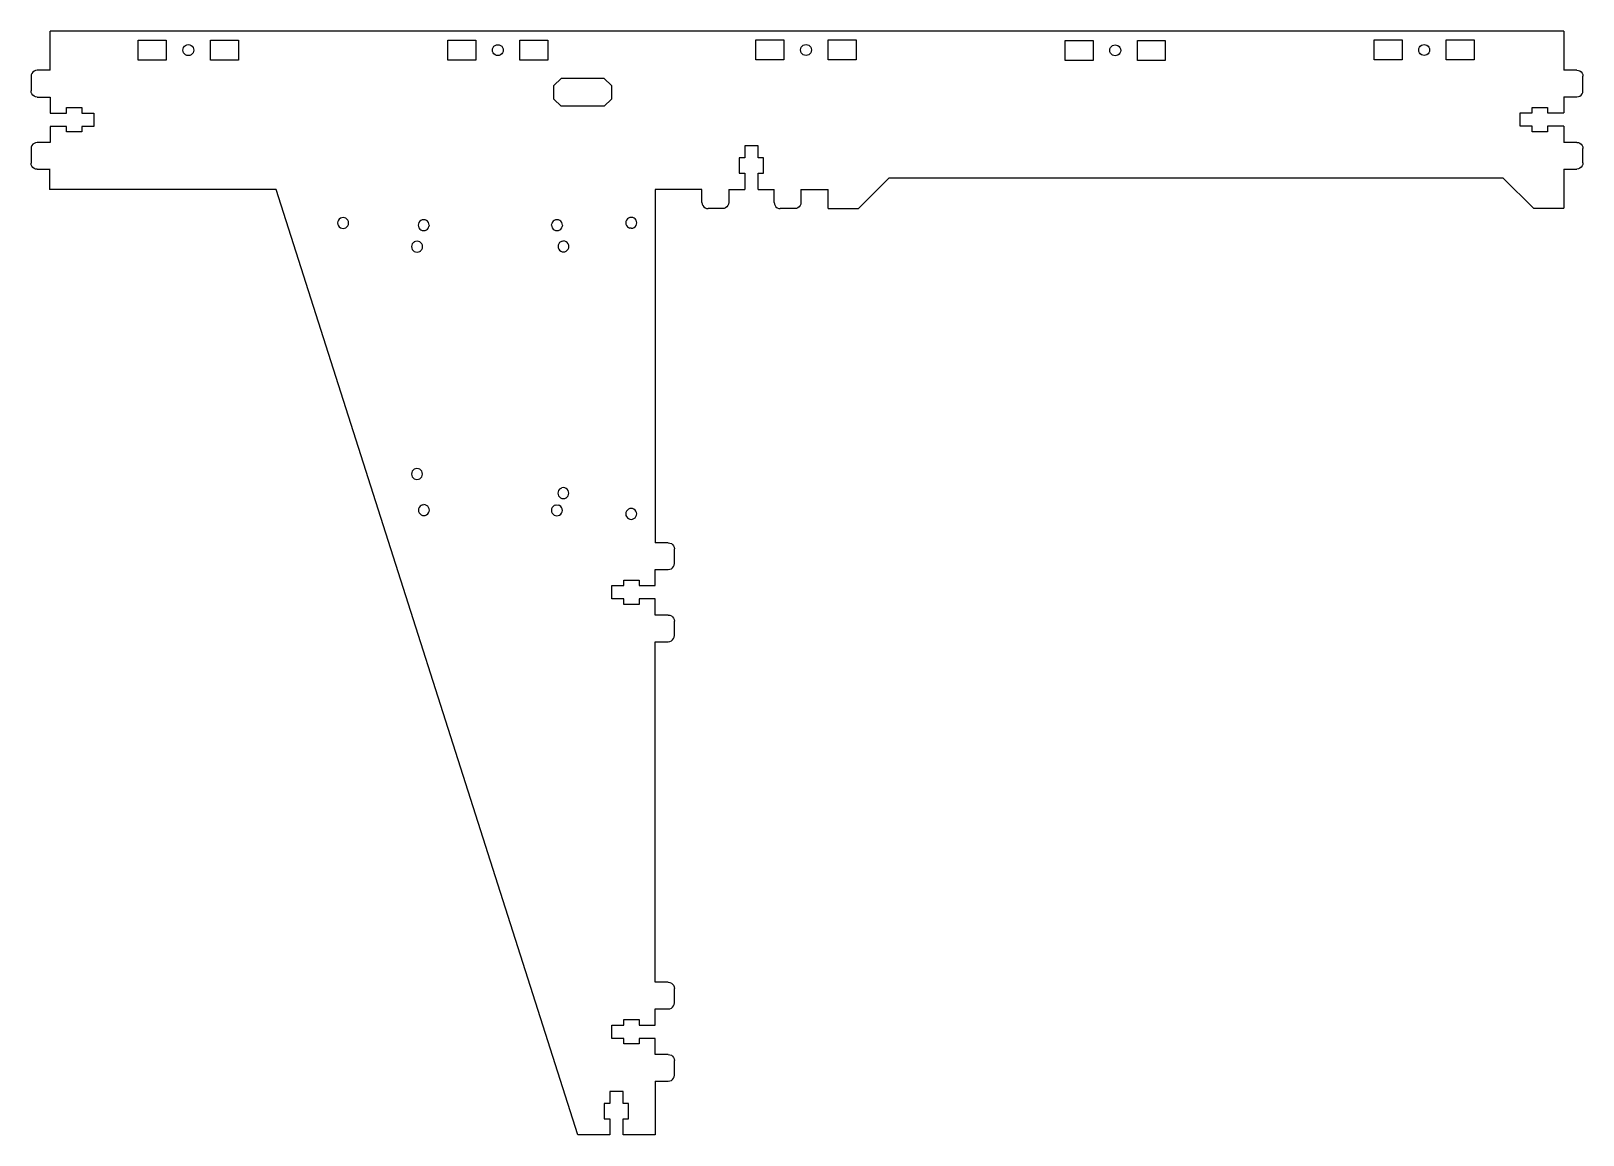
# Model space of a CAD drawing. Header units: millimetres. Extents: x 11 to 522, y -96 to 268.
import ezdxf

# ---------------------------------------------------------------- set-up
doc = ezdxf.new("R2010")
doc.units = ezdxf.units.MM
doc.header["$MEASUREMENT"] = 0

msp = doc.modelspace()

# ---------------------------------------------------------------- linework, layer by layer
for p, q in [((17.04, 255.11), (17.04, 268.06)), ((515.9, 268.06), (17.04, 268.06)), ((515.9, 268.06), (515.9, 255.17)), ((46.05, 258.47), (46.05, 265.07)), ((46.05, 265.07), (55.25, 265.07)), ((55.25, 265.07), (55.25, 258.47)), ((60.75, 261.77), (60.81, 262.24)), ((60.81, 261.31), (60.75, 261.77)), ((60.81, 262.24), (60.99, 262.68)), ((60.99, 260.87), (60.81, 261.31)), ((60.99, 262.68), (61.27, 263.05)), ((61.27, 263.05), (61.65, 263.34)), ((61.65, 263.34), (62.08, 263.52)), ((62.08, 263.52), (62.55, 263.58)), ((62.55, 263.58), (63.01, 263.52)), ((63.01, 263.52), (63.45, 263.34)), ((63.45, 263.34), (63.82, 263.05)), ((63.82, 263.05), (64.11, 262.68)), ((64.11, 262.68), (64.29, 262.24)), ((64.29, 261.31), (64.11, 260.87)), ((64.29, 262.24), (64.35, 261.77)), ((64.35, 261.77), (64.29, 261.31)), ((69.85, 258.47), (69.85, 265.07)), ((69.85, 265.07), (79.05, 265.07)), ((79.05, 265.07), (79.05, 258.47)), ((148.05, 258.46), (148.05, 265.06)), ((148.05, 265.06), (157.25, 265.06)), ((157.25, 265.06), (157.25, 258.46)), ((162.75, 261.76), (162.81, 262.23)), ((162.81, 261.29), (162.75, 261.76)), ((162.81, 262.23), (162.99, 262.66)), ((162.99, 260.86), (162.81, 261.29)), ((162.99, 262.66), (163.28, 263.03)), ((163.28, 263.03), (163.65, 263.32)), ((163.65, 263.32), (164.09, 263.5)), ((164.09, 263.5), (164.55, 263.56)), ((164.55, 263.56), (165.02, 263.5)), ((165.02, 263.5), (165.45, 263.32)), ((165.45, 263.32), (165.83, 263.03)), ((165.83, 263.03), (166.11, 262.66)), ((166.11, 262.66), (166.29, 262.23)), ((166.29, 261.29), (166.11, 260.86)), ((166.29, 262.23), (166.35, 261.76)), ((166.35, 261.76), (166.29, 261.29)), ((171.85, 258.46), (171.85, 265.06)), ((171.85, 265.06), (181.05, 265.06)), ((181.05, 265.06), (181.05, 258.46)), ((249.64, 265.12), (258.84, 265.12)), ((249.64, 258.52), (249.64, 265.12)), ((258.84, 265.12), (258.84, 258.52)), ((264.34, 261.82), (264.4, 262.28)), ((264.4, 261.35), (264.34, 261.82)), ((264.4, 262.28), (264.58, 262.72)), ((264.58, 260.92), (264.4, 261.35)), ((264.58, 262.72), (264.87, 263.09)), ((264.87, 260.54), (264.58, 260.92)), ((264.87, 263.09), (265.24, 263.38)), ((265.24, 263.38), (265.67, 263.56)), ((265.67, 263.56), (266.14, 263.62)), ((266.14, 263.62), (266.61, 263.56)), ((266.61, 263.56), (267.04, 263.38)), ((267.04, 263.38), (267.41, 263.09)), ((267.41, 263.09), (267.7, 262.72)), ((267.7, 260.92), (267.41, 260.54)), ((267.7, 262.72), (267.88, 262.28)), ((267.88, 261.35), (267.7, 260.92)), ((267.88, 262.28), (267.94, 261.82)), ((267.94, 261.82), (267.88, 261.35)), ((273.44, 265.12), (282.64, 265.12)), ((273.44, 258.52), (273.44, 265.12)), ((282.64, 265.12), (282.64, 258.52)), ((351.57, 258.39), (351.57, 264.99)), ((351.57, 264.99), (360.77, 264.99)), ((360.77, 264.99), (360.77, 258.39)), ((366.26, 261.69), (366.33, 262.15)), ((366.33, 261.22), (366.26, 261.69)), ((366.33, 262.15), (366.51, 262.59)), ((366.51, 260.79), (366.33, 261.22)), ((366.51, 262.59), (366.79, 262.96)), ((366.79, 262.96), (367.16, 263.25)), ((367.16, 263.25), (367.6, 263.43)), ((367.6, 263.43), (368.07, 263.49)), ((368.07, 263.49), (368.53, 263.43)), ((368.53, 263.43), (368.97, 263.25)), ((368.97, 263.25), (369.34, 262.96)), ((369.34, 262.96), (369.63, 262.59)), ((369.63, 262.59), (369.81, 262.15)), ((369.81, 261.22), (369.63, 260.79)), ((369.81, 262.15), (369.87, 261.69)), ((369.87, 261.69), (369.81, 261.22)), ((375.37, 258.39), (375.37, 264.99)), ((375.37, 264.99), (384.57, 264.99)), ((384.57, 264.99), (384.57, 258.39)), ((453.4, 258.52), (453.4, 265.12)), ((453.4, 265.12), (462.6, 265.12)), ((462.6, 265.12), (462.6, 258.52)), ((468.09, 261.82), (468.16, 262.29)), ((468.16, 261.36), (468.09, 261.82)), ((468.16, 262.29), (468.34, 262.72)), ((468.34, 260.92), (468.16, 261.36)), ((468.34, 262.72), (468.62, 263.1)), ((468.62, 260.55), (468.34, 260.92)), ((468.62, 263.1), (468.99, 263.38)), ((468.99, 263.38), (469.43, 263.56)), ((469.43, 263.56), (469.9, 263.62)), ((469.9, 263.62), (470.36, 263.56)), ((470.36, 263.56), (470.8, 263.38)), ((470.8, 263.38), (471.17, 263.1)), ((471.17, 263.1), (471.46, 262.72)), ((471.46, 260.92), (471.17, 260.55)), ((471.46, 262.72), (471.64, 262.29)), ((471.64, 261.36), (471.46, 260.92)), ((471.64, 262.29), (471.7, 261.82)), ((471.7, 261.82), (471.64, 261.36)), ((477.2, 258.52), (477.2, 265.12)), ((477.2, 265.12), (486.4, 265.12)), ((486.4, 265.12), (486.4, 258.52)), ((55.25, 258.47), (46.05, 258.47)), ((61.27, 260.5), (60.99, 260.87)), ((61.65, 260.21), (61.27, 260.5)), ((62.08, 260.03), (61.65, 260.21)), ((62.55, 259.97), (62.08, 260.03)), ((63.01, 260.03), (62.55, 259.97)), ((63.45, 260.21), (63.01, 260.03)), ((63.82, 260.5), (63.45, 260.21)), ((64.11, 260.87), (63.82, 260.5)), ((79.05, 258.47), (69.85, 258.47)), ((157.25, 258.46), (148.05, 258.46)), ((163.28, 260.49), (162.99, 260.86)), ((163.65, 260.2), (163.28, 260.49)), ((164.09, 260.02), (163.65, 260.2)), ((164.55, 259.96), (164.09, 260.02)), ((165.02, 260.02), (164.55, 259.96)), ((165.45, 260.2), (165.02, 260.02)), ((165.83, 260.49), (165.45, 260.2)), ((166.11, 260.86), (165.83, 260.49)), ((181.05, 258.46), (171.85, 258.46)), ((258.84, 258.52), (249.64, 258.52)), ((265.24, 260.26), (264.87, 260.54)), ((265.67, 260.08), (265.24, 260.26)), ((266.14, 260.02), (265.67, 260.08)), ((266.61, 260.08), (266.14, 260.02)), ((267.04, 260.26), (266.61, 260.08)), ((267.41, 260.54), (267.04, 260.26)), ((282.64, 258.52), (273.44, 258.52)), ((360.77, 258.39), (351.57, 258.39)), ((366.79, 260.41), (366.51, 260.79)), ((367.16, 260.13), (366.79, 260.41)), ((367.6, 259.95), (367.16, 260.13)), ((368.07, 259.89), (367.6, 259.95)), ((368.53, 259.95), (368.07, 259.89)), ((368.97, 260.13), (368.53, 259.95)), ((369.34, 260.41), (368.97, 260.13)), ((369.63, 260.79), (369.34, 260.41)), ((384.57, 258.39), (375.37, 258.39)), ((462.6, 258.52), (453.4, 258.52)), ((468.99, 260.26), (468.62, 260.55)), ((469.43, 260.08), (468.99, 260.26)), ((469.9, 260.02), (469.43, 260.08)), ((470.36, 260.08), (469.9, 260.02)), ((470.8, 260.26), (470.36, 260.08)), ((471.17, 260.55), (470.8, 260.26)), ((486.4, 258.52), (477.2, 258.52)), ((10.75, 253.63), (10.69, 253.11)), ((10.69, 253.11), (10.69, 248.31)), ((10.95, 254.11), (10.75, 253.63)), ((11.27, 254.52), (10.95, 254.11)), ((11.69, 254.84), (11.27, 254.52)), ((12.17, 255.04), (11.69, 254.84)), ((12.69, 255.11), (12.17, 255.04)), ((17.04, 255.11), (12.69, 255.11)), ((185.38, 252.38), (183, 250.12)), ((199.65, 252.38), (185.38, 252.38)), ((202.03, 250.12), (199.65, 252.38)), ((520.25, 255.17), (515.9, 255.17)), ((520.25, 255.17), (520.76, 255.1)), ((520.76, 255.1), (521.25, 254.9)), ((521.25, 254.9), (521.66, 254.59)), ((521.66, 254.59), (521.98, 254.17)), ((521.98, 254.17), (522.18, 253.69)), ((522.18, 253.69), (522.25, 253.17)), ((522.25, 248.37), (522.25, 253.17)), ((10.75, 247.79), (10.69, 248.31)), ((10.95, 247.31), (10.75, 247.79)), ((11.27, 246.9), (10.95, 247.31)), ((11.69, 246.58), (11.27, 246.9)), ((12.17, 246.38), (11.69, 246.58)), ((12.69, 246.31), (12.17, 246.38)), ((12.69, 246.31), (17.04, 246.31)), ((17.04, 246.31), (17.04, 241.01)), ((183, 245.6), (183, 250.12)), ((183, 245.6), (185.38, 243.34)), ((199.65, 243.34), (202.03, 245.6)), ((202.03, 250.12), (202.03, 245.6)), ((515.9, 246.37), (515.9, 241.07)), ((515.9, 246.37), (520.25, 246.37)), ((520.25, 246.37), (520.76, 246.44)), ((520.76, 246.44), (521.25, 246.64)), ((521.25, 246.64), (521.66, 246.96)), ((521.66, 246.96), (521.98, 247.37)), ((521.98, 247.37), (522.18, 247.85)), ((522.18, 247.85), (522.25, 248.37)), ((17.04, 241.01), (22.34, 241.01)), ((22.34, 241.01), (22.34, 242.81)), ((22.34, 242.81), (27.44, 242.81)), ((27.44, 242.81), (27.44, 241.01)), ((27.44, 241.01), (31.39, 241.01)), ((31.39, 241.01), (31.39, 236.61)), ((199.65, 243.34), (185.38, 243.34)), ((501.55, 241.07), (505.5, 241.07)), ((501.55, 236.67), (501.55, 241.07)), ((505.5, 242.87), (510.6, 242.87)), ((505.5, 241.07), (505.5, 242.87)), ((510.6, 242.87), (510.6, 241.07)), ((510.6, 241.07), (515.9, 241.07)), ((17.04, 236.61), (17.04, 231.31)), ((22.34, 236.61), (17.04, 236.61)), ((22.34, 234.81), (22.34, 236.61)), ((31.39, 236.61), (27.44, 236.61)), ((27.44, 236.61), (27.44, 234.81)), ((505.5, 236.67), (501.55, 236.67)), ((505.5, 234.87), (505.5, 236.67)), ((515.9, 236.67), (510.6, 236.67)), ((510.6, 236.67), (510.6, 234.87)), ((515.9, 236.67), (515.9, 231.37)), ((10.95, 230.31), (10.75, 229.83)), ((11.27, 230.72), (10.95, 230.31)), ((11.69, 231.04), (11.27, 230.72)), ((12.17, 231.24), (11.69, 231.04)), ((12.69, 231.31), (12.17, 231.24)), ((17.04, 231.31), (12.69, 231.31)), ((27.44, 234.81), (22.34, 234.81)), ((245.95, 230.21), (245.95, 226.26)), ((250.35, 230.21), (245.95, 230.21)), ((250.35, 226.26), (250.35, 230.21)), ((510.6, 234.87), (505.5, 234.87)), ((520.25, 231.37), (515.9, 231.37)), ((520.25, 231.37), (520.76, 231.3)), ((520.76, 231.3), (521.25, 231.1)), ((521.25, 231.1), (521.66, 230.79)), ((521.66, 230.79), (521.98, 230.37)), ((521.98, 230.37), (522.18, 229.89)), ((10.75, 229.83), (10.69, 229.31)), ((10.69, 229.31), (10.69, 224.51)), ((245.95, 226.26), (244.15, 226.26)), ((244.15, 226.26), (244.15, 221.16)), ((252.15, 226.26), (250.35, 226.26)), ((252.15, 221.16), (252.15, 226.26)), ((522.18, 229.89), (522.25, 229.37)), ((522.25, 224.57), (522.25, 229.37)), ((10.75, 223.99), (10.69, 224.51)), ((10.95, 223.51), (10.75, 223.99)), ((11.27, 223.1), (10.95, 223.51)), ((11.69, 222.78), (11.27, 223.1)), ((12.17, 222.58), (11.69, 222.78)), ((12.69, 222.51), (12.17, 222.58)), ((12.69, 222.51), (17.04, 222.51)), ((16.82, 222.51), (16.82, 215.86)), ((244.15, 221.16), (245.95, 221.16)), ((245.95, 221.16), (245.95, 215.86)), ((250.35, 215.86), (250.35, 221.16)), ((250.35, 221.16), (252.15, 221.16)), ((515.9, 222.57), (515.9, 209.62)), ((515.9, 222.57), (520.25, 222.57)), ((520.76, 222.64), (520.25, 222.57)), ((521.25, 222.84), (520.76, 222.64)), ((521.66, 223.16), (521.25, 222.84)), ((521.98, 223.57), (521.66, 223.16)), ((522.18, 224.05), (521.98, 223.57)), ((522.25, 224.57), (522.18, 224.05)), ((91.54, 215.86), (16.82, 215.86)), ((190.94, -95.84), (91.54, 215.86)), ((216.45, 215.86), (216.45, 99.36)), ((231.85, 215.86), (216.45, 215.86)), ((231.85, 211.51), (231.85, 215.86)), ((240.65, 215.86), (240.65, 211.51)), ((240.65, 215.86), (245.95, 215.86)), ((250.35, 215.86), (255.65, 215.86)), ((255.65, 211.51), (255.65, 215.86)), ((264.45, 215.86), (264.45, 211.51)), ((264.45, 215.86), (273.4, 215.86)), ((273.4, 209.56), (273.4, 215.86)), ((293.4, 219.56), (283.4, 209.56)), ((495.96, 219.56), (293.4, 219.56)), ((505.9, 209.62), (495.96, 219.56)), ((231.85, 211.51), (231.92, 210.99)), ((231.92, 210.99), (232.12, 210.51)), ((232.12, 210.51), (232.44, 210.1)), ((232.44, 210.1), (232.85, 209.78)), ((232.85, 209.78), (233.33, 209.58)), ((239.65, 209.78), (239.17, 209.58)), ((240.07, 210.1), (239.65, 209.78)), ((240.38, 210.51), (240.07, 210.1)), ((240.58, 210.99), (240.38, 210.51)), ((240.65, 211.51), (240.58, 210.99)), ((255.65, 211.51), (255.72, 210.99)), ((255.72, 210.99), (255.92, 210.51)), ((255.92, 210.51), (256.24, 210.1)), ((256.24, 210.1), (256.65, 209.78)), ((256.65, 209.78), (257.13, 209.58)), ((263.45, 209.78), (262.97, 209.58)), ((263.87, 210.1), (263.45, 209.78)), ((264.18, 210.51), (263.87, 210.1)), ((264.38, 210.99), (264.18, 210.51)), ((264.45, 211.51), (264.38, 210.99)), ((111.81, 205.26), (111.75, 204.79)), ((111.75, 204.79), (111.81, 204.33)), ((111.99, 205.69), (111.81, 205.26)), ((112.28, 206.07), (111.99, 205.69)), ((112.65, 206.35), (112.28, 206.07)), ((113.08, 206.53), (112.65, 206.35)), ((113.55, 206.59), (113.08, 206.53)), ((114.02, 206.53), (113.55, 206.59)), ((114.45, 206.35), (114.02, 206.53)), ((114.82, 206.07), (114.45, 206.35)), ((115.11, 205.69), (114.82, 206.07)), ((115.29, 205.26), (115.11, 205.69)), ((115.35, 204.79), (115.29, 205.26)), ((115.29, 204.33), (115.35, 204.79)), ((138.56, 204.97), (138.38, 204.54)), ((138.84, 205.34), (138.56, 204.97)), ((139.22, 205.63), (138.84, 205.34)), ((139.65, 205.81), (139.22, 205.63)), ((140.12, 205.87), (139.65, 205.81)), ((140.58, 205.81), (140.12, 205.87)), ((141.02, 205.63), (140.58, 205.81)), ((141.39, 205.34), (141.02, 205.63)), ((141.67, 204.97), (141.39, 205.34)), ((141.85, 204.54), (141.67, 204.97)), ((182.49, 204.97), (182.31, 204.54)), ((182.77, 205.34), (182.49, 204.97)), ((183.15, 205.63), (182.77, 205.34)), ((183.58, 205.81), (183.15, 205.63)), ((184.05, 205.87), (183.58, 205.81)), ((184.51, 205.81), (184.05, 205.87)), ((184.95, 205.63), (184.51, 205.81)), ((185.32, 205.34), (184.95, 205.63)), ((185.61, 204.97), (185.32, 205.34)), ((185.79, 204.54), (185.61, 204.97)), ((206.8, 205.3), (206.74, 204.84)), ((206.74, 204.84), (206.8, 204.37)), ((206.98, 205.74), (206.8, 205.3)), ((207.27, 206.11), (206.98, 205.74)), ((207.64, 206.4), (207.27, 206.11)), ((208.08, 206.58), (207.64, 206.4)), ((208.54, 206.64), (208.08, 206.58)), ((209.01, 206.58), (208.54, 206.64)), ((209.44, 206.4), (209.01, 206.58)), ((209.82, 206.11), (209.44, 206.4)), ((210.1, 205.74), (209.82, 206.11)), ((210.28, 205.3), (210.1, 205.74)), ((210.34, 204.84), (210.28, 205.3)), ((210.28, 204.37), (210.34, 204.84)), ((233.33, 209.58), (233.85, 209.51)), ((238.65, 209.51), (233.85, 209.51)), ((239.17, 209.58), (238.65, 209.51)), ((257.13, 209.58), (257.65, 209.51)), ((262.45, 209.51), (257.65, 209.51)), ((262.97, 209.58), (262.45, 209.51)), ((273.4, 209.56), (283.4, 209.56)), ((505.9, 209.62), (515.9, 209.62)), ((111.81, 204.33), (111.99, 203.89)), ((111.99, 203.89), (112.28, 203.52)), ((112.28, 203.52), (112.65, 203.23)), ((112.65, 203.23), (113.08, 203.05)), ((113.08, 203.05), (113.55, 202.99)), ((113.55, 202.99), (114.02, 203.05)), ((114.02, 203.05), (114.45, 203.23)), ((114.45, 203.23), (114.82, 203.52)), ((114.82, 203.52), (115.11, 203.89)), ((115.11, 203.89), (115.29, 204.33)), ((138.38, 204.54), (138.32, 204.07)), ((138.32, 204.07), (138.38, 203.6)), ((138.38, 203.6), (138.56, 203.17)), ((138.56, 203.17), (138.84, 202.8)), ((138.84, 202.8), (139.22, 202.51)), ((139.22, 202.51), (139.65, 202.33)), ((139.65, 202.33), (140.12, 202.27)), ((140.12, 202.27), (140.58, 202.33)), ((140.58, 202.33), (141.02, 202.51)), ((141.02, 202.51), (141.39, 202.8)), ((141.39, 202.8), (141.67, 203.17)), ((141.67, 203.17), (141.85, 203.6)), ((141.92, 204.07), (141.85, 204.54)), ((141.92, 204.07), (141.85, 203.6)), ((182.25, 204.07), (182.31, 204.54)), ((182.25, 204.07), (182.31, 203.6)), ((182.31, 203.6), (182.49, 203.17)), ((182.49, 203.17), (182.78, 202.8)), ((182.78, 202.8), (183.15, 202.51)), ((183.15, 202.51), (183.58, 202.33)), ((183.58, 202.33), (184.05, 202.27)), ((184.05, 202.27), (184.51, 202.33)), ((184.51, 202.33), (184.95, 202.51)), ((184.95, 202.51), (185.32, 202.8)), ((185.32, 202.8), (185.61, 203.17)), ((185.61, 203.17), (185.79, 203.6)), ((185.85, 204.07), (185.79, 204.54)), ((185.85, 204.07), (185.79, 203.6)), ((206.8, 204.37), (206.98, 203.94)), ((206.98, 203.94), (207.27, 203.56)), ((207.27, 203.56), (207.64, 203.28)), ((207.64, 203.28), (208.08, 203.1)), ((208.54, 203.04), (208.08, 203.1)), ((208.54, 203.04), (209.01, 203.1)), ((209.01, 203.1), (209.44, 203.28)), ((209.44, 203.28), (209.82, 203.56)), ((209.82, 203.56), (210.1, 203.94)), ((210.1, 203.94), (210.28, 204.37)), ((136.19, 197.45), (136.13, 196.98)), ((136.13, 196.98), (136.19, 196.51)), ((136.37, 197.88), (136.19, 197.45)), ((136.19, 196.51), (136.37, 196.08)), ((136.65, 198.25), (136.37, 197.88)), ((136.37, 196.08), (136.65, 195.71)), ((136.84, 198.37), (136.65, 198.25)), ((136.65, 195.71), (137.03, 195.42)), ((137.03, 198.54), (136.84, 198.37)), ((137.46, 198.72), (137.03, 198.54)), ((137.03, 195.42), (137.46, 195.24)), ((137.93, 198.78), (137.46, 198.72)), ((137.46, 195.24), (137.93, 195.18)), ((138.39, 198.72), (137.93, 198.78)), ((137.93, 195.18), (138.39, 195.24)), ((138.83, 198.54), (138.39, 198.72)), ((138.39, 195.24), (138.83, 195.42)), ((139.2, 198.25), (138.83, 198.54)), ((138.83, 195.42), (138.94, 195.51)), ((138.94, 195.51), (139.01, 195.54)), ((139.01, 195.54), (139.2, 195.71)), ((139.49, 197.88), (139.2, 198.25)), ((139.2, 195.71), (139.49, 196.08)), ((139.67, 197.45), (139.49, 197.88)), ((139.49, 196.08), (139.67, 196.52)), ((139.73, 196.98), (139.67, 197.45)), ((139.67, 196.52), (139.73, 196.98)), ((184.45, 197.52), (184.39, 197.05)), ((184.39, 197.05), (184.45, 196.59)), ((184.63, 197.95), (184.45, 197.52)), ((184.45, 196.59), (184.63, 196.15)), ((184.91, 198.33), (184.63, 197.95)), ((184.63, 196.15), (184.91, 195.78)), ((185.29, 198.61), (184.91, 198.33)), ((184.91, 195.78), (185.29, 195.49)), ((185.54, 198.7), (185.29, 198.61)), ((185.29, 195.49), (185.72, 195.31)), ((185.72, 198.79), (185.54, 198.7)), ((185.72, 198.79), (186.19, 198.85)), ((185.72, 195.31), (186.19, 195.25)), ((186.65, 198.79), (186.19, 198.85)), ((186.19, 195.25), (186.65, 195.31)), ((187.09, 198.61), (186.65, 198.79)), ((186.65, 195.31), (186.85, 195.4)), ((186.85, 195.4), (186.91, 195.4)), ((186.91, 195.4), (187.09, 195.49)), ((187.46, 198.33), (187.09, 198.61)), ((187.09, 195.49), (187.46, 195.78)), ((187.75, 197.95), (187.46, 198.33)), ((187.46, 195.78), (187.75, 196.15)), ((187.93, 197.52), (187.75, 197.95)), ((187.75, 196.15), (187.93, 196.59)), ((187.99, 197.05), (187.93, 197.52)), ((187.93, 196.59), (187.99, 197.05)), ((136.33, 122.94), (136.16, 122.5)), ((136.62, 123.31), (136.33, 122.94)), ((136.88, 123.49), (136.62, 123.31)), ((136.99, 123.6), (136.88, 123.49)), ((137.43, 123.78), (136.99, 123.6)), ((137.89, 123.84), (137.43, 123.78)), ((138.36, 123.78), (137.89, 123.84)), ((138.79, 123.6), (138.36, 123.78)), ((139.17, 123.31), (138.79, 123.6)), ((139.45, 122.94), (139.17, 123.31)), ((139.63, 122.5), (139.45, 122.94)), ((136.16, 122.5), (136.09, 122.04)), ((136.09, 122.04), (136.16, 121.57)), ((136.16, 121.57), (136.34, 121.14)), ((136.34, 121.14), (136.62, 120.76)), ((136.62, 120.76), (136.99, 120.48)), ((136.99, 120.48), (137.43, 120.3)), ((137.43, 120.3), (137.89, 120.24)), ((137.89, 120.24), (138.36, 120.3)), ((138.36, 120.3), (138.79, 120.48)), ((138.79, 120.48), (139.01, 120.64)), ((139.01, 120.64), (139.06, 120.66)), ((139.06, 120.66), (139.17, 120.76)), ((139.17, 120.76), (139.45, 121.14)), ((139.45, 121.14), (139.63, 121.57)), ((139.69, 122.04), (139.63, 122.5)), ((139.63, 121.57), (139.69, 122.04)), ((184.42, 116.2), (184.36, 115.74)), ((184.36, 115.74), (184.42, 115.27)), ((184.6, 116.64), (184.42, 116.2)), ((184.42, 115.27), (184.6, 114.84)), ((184.88, 117.01), (184.6, 116.64)), ((184.6, 114.84), (184.88, 114.46)), ((185.11, 117.15), (184.88, 117.01)), ((184.88, 114.46), (185.26, 114.18)), ((185.26, 117.29), (185.11, 117.15)), ((185.26, 117.29), (185.69, 117.47)), ((185.26, 114.18), (185.69, 114)), ((186.16, 117.54), (185.69, 117.47)), ((185.69, 114), (186.16, 113.94)), ((186.62, 117.47), (186.16, 117.54)), ((186.16, 113.94), (186.62, 114)), ((187.06, 117.29), (186.62, 117.47)), ((186.62, 114), (187.06, 114.18)), ((187.43, 117.01), (187.06, 117.29)), ((187.06, 114.18), (187.21, 114.29)), ((187.21, 114.29), (187.28, 114.32)), ((187.28, 114.32), (187.43, 114.46)), ((187.72, 116.64), (187.43, 117.01)), ((187.43, 114.46), (187.72, 114.84)), ((187.9, 116.2), (187.72, 116.64)), ((187.72, 114.84), (187.9, 115.27)), ((187.96, 115.74), (187.9, 116.2)), ((187.9, 115.27), (187.96, 115.74)), ((138.44, 110.61), (138.38, 110.15)), ((138.38, 110.15), (138.44, 109.68)), ((138.62, 111.05), (138.44, 110.61)), ((138.44, 109.68), (138.62, 109.25)), ((138.91, 111.42), (138.62, 111.05)), ((138.62, 109.25), (138.91, 108.87)), ((139.28, 111.7), (138.91, 111.42)), ((138.91, 108.87), (139.28, 108.59)), ((139.72, 111.88), (139.28, 111.7)), ((139.28, 108.59), (139.72, 108.41)), ((139.72, 111.88), (140.18, 111.95)), ((139.72, 108.41), (140.18, 108.35)), ((140.65, 111.88), (140.18, 111.95)), ((140.18, 108.35), (140.65, 108.41)), ((141.08, 111.7), (140.65, 111.88)), ((140.65, 108.41), (141.08, 108.59)), ((141.45, 111.42), (141.08, 111.7)), ((141.08, 108.59), (141.45, 108.87)), ((141.74, 111.05), (141.45, 111.42)), ((141.45, 108.87), (141.74, 109.25)), ((141.92, 110.61), (141.74, 111.05)), ((141.74, 109.25), (141.92, 109.68)), ((141.98, 110.15), (141.92, 110.61)), ((141.92, 109.68), (141.98, 110.15)), ((182.28, 110.52), (182.22, 110.05)), ((182.22, 110.05), (182.28, 109.59)), ((182.46, 110.95), (182.28, 110.52)), ((182.28, 109.59), (182.46, 109.15)), ((182.74, 111.33), (182.46, 110.95)), ((182.46, 109.15), (182.74, 108.78)), ((183.12, 111.61), (182.74, 111.33)), ((182.74, 108.78), (183.12, 108.49)), ((183.55, 111.79), (183.12, 111.61)), ((183.12, 108.49), (183.55, 108.31)), ((183.55, 111.79), (184.02, 111.85)), ((183.55, 108.31), (184.02, 108.25)), ((184.02, 111.85), (184.48, 111.79)), ((184.02, 108.25), (184.48, 108.31)), ((184.92, 111.61), (184.48, 111.79)), ((184.48, 108.31), (184.92, 108.49)), ((185.29, 111.33), (184.92, 111.61)), ((184.92, 108.49), (185.29, 108.78)), ((185.57, 110.95), (185.29, 111.33)), ((185.29, 108.78), (185.57, 109.15)), ((185.75, 110.52), (185.57, 110.95)), ((185.57, 109.15), (185.75, 109.59)), ((185.82, 110.05), (185.75, 110.52)), ((185.75, 109.59), (185.82, 110.05)), ((206.78, 109.35), (206.72, 108.88)), ((206.72, 108.88), (206.78, 108.41)), ((206.96, 109.78), (206.78, 109.35)), ((206.78, 108.41), (206.96, 107.98)), ((207.25, 110.15), (206.96, 109.78)), ((206.96, 107.98), (207.25, 107.61)), ((207.62, 110.44), (207.25, 110.15)), ((207.25, 107.61), (207.62, 107.32)), ((208.05, 110.62), (207.62, 110.44)), ((208.52, 110.68), (208.05, 110.62)), ((208.98, 110.62), (208.52, 110.68)), ((209.42, 110.44), (208.98, 110.62)), ((209.79, 110.15), (209.42, 110.44)), ((209.42, 107.32), (209.79, 107.61)), ((210.08, 109.78), (209.79, 110.15)), ((209.79, 107.61), (210.08, 107.98)), ((210.26, 109.35), (210.08, 109.78)), ((210.08, 107.98), (210.26, 108.42)), ((210.32, 108.88), (210.26, 109.35)), ((210.26, 108.42), (210.32, 108.88)), ((207.62, 107.32), (208.05, 107.14)), ((208.05, 107.14), (208.52, 107.08)), ((208.52, 107.08), (208.99, 107.14)), ((208.99, 107.14), (209.42, 107.32)), ((220.75, 99.36), (216.45, 99.36)), ((220.75, 99.36), (221.27, 99.29)), ((221.27, 99.29), (221.75, 99.09)), ((221.75, 99.09), (222.17, 98.77)), ((222.17, 98.77), (222.48, 98.36)), ((222.48, 98.36), (222.68, 97.88)), ((222.68, 97.88), (222.75, 97.36)), ((222.75, 92.56), (222.75, 97.36)), ((222.68, 92.04), (222.75, 92.56)), ((206.05, 87.06), (211.15, 87.06)), ((206.05, 85.26), (206.05, 87.06)), ((211.15, 87.06), (211.15, 85.26)), ((216.45, 90.56), (220.75, 90.56)), ((216.45, 85.26), (216.45, 90.56)), ((220.75, 90.56), (221.27, 90.63)), ((221.27, 90.63), (221.75, 90.83)), ((221.75, 90.83), (222.17, 91.15)), ((222.17, 91.15), (222.48, 91.56)), ((222.48, 91.56), (222.68, 92.04)), ((202.1, 80.86), (202.1, 85.26)), ((202.1, 85.26), (206.05, 85.26)), ((211.15, 85.26), (216.45, 85.26)), ((206.05, 80.86), (202.1, 80.86)), ((206.05, 79.06), (206.05, 80.86)), ((211.15, 79.06), (206.05, 79.06)), ((216.45, 80.86), (211.15, 80.86)), ((211.15, 80.86), (211.15, 79.06)), ((216.45, 75.56), (216.45, 80.86)), ((220.75, 75.56), (216.45, 75.56)), ((220.75, 75.56), (221.27, 75.49)), ((221.27, 75.49), (221.75, 75.29)), ((221.75, 75.29), (222.17, 74.97)), ((222.17, 74.97), (222.48, 74.56)), ((222.48, 74.56), (222.68, 74.08)), ((222.68, 74.08), (222.75, 73.56)), ((222.75, 68.76), (222.75, 73.56)), ((216.45, 66.76), (220.75, 66.76)), ((216.45, -45.51), (216.45, 66.76)), ((220.75, 66.76), (221.27, 66.83)), ((221.27, 66.83), (221.75, 67.03)), ((221.75, 67.03), (222.17, 67.35)), ((222.17, 67.35), (222.48, 67.76)), ((222.48, 67.76), (222.68, 68.24)), ((222.68, 68.24), (222.75, 68.76)), ((220.75, -45.51), (216.45, -45.51)), ((220.75, -45.51), (221.27, -45.58)), ((221.27, -45.58), (221.75, -45.78)), ((221.75, -45.78), (222.17, -46.09)), ((222.17, -46.09), (222.48, -46.51)), ((222.48, -46.51), (222.68, -46.99)), ((222.68, -46.99), (222.75, -47.51)), ((222.75, -52.31), (222.75, -47.51)), ((216.45, -59.61), (216.45, -54.31)), ((216.45, -54.31), (220.75, -54.31)), ((220.75, -54.31), (221.27, -54.24)), ((221.27, -54.24), (221.75, -54.04)), ((221.75, -54.04), (222.17, -53.72)), ((222.17, -53.72), (222.48, -53.31)), ((222.48, -53.31), (222.68, -52.83)), ((222.68, -52.83), (222.75, -52.31)), ((202.1, -64.01), (202.1, -59.61)), ((202.1, -59.61), (206.05, -59.61)), ((206.05, -59.61), (206.05, -57.81)), ((206.05, -57.81), (211.15, -57.81)), ((211.15, -57.81), (211.15, -59.61)), ((211.15, -59.61), (216.45, -59.61)), ((206.05, -64.01), (202.1, -64.01)), ((206.05, -65.81), (206.05, -64.01)), ((211.15, -65.81), (206.05, -65.81)), ((216.45, -64.01), (211.15, -64.01)), ((211.15, -64.01), (211.15, -65.81)), ((216.45, -69.31), (216.45, -64.01)), ((220.75, -69.31), (216.45, -69.31)), ((220.75, -69.31), (221.27, -69.38)), ((221.27, -69.38), (221.75, -69.58)), ((221.75, -69.58), (222.17, -69.89)), ((222.17, -69.89), (222.48, -70.31)), ((222.48, -70.31), (222.68, -70.79)), ((222.68, -70.79), (222.75, -71.31)), ((222.75, -76.11), (222.75, -71.31)), ((222.48, -77.11), (222.68, -76.63)), ((222.68, -76.63), (222.75, -76.11)), ((205.85, -81.49), (201.45, -81.49)), ((201.45, -81.49), (201.45, -85.44)), ((205.85, -85.44), (205.85, -81.49)), ((216.45, -78.11), (220.75, -78.11)), ((216.45, -78.11), (216.45, -95.84)), ((220.75, -78.11), (221.27, -78.04)), ((221.27, -78.04), (221.75, -77.84)), ((221.75, -77.84), (222.17, -77.52)), ((222.17, -77.52), (222.48, -77.11)), ((199.65, -85.44), (199.65, -90.54)), ((201.45, -85.44), (199.65, -85.44)), ((207.65, -85.44), (205.85, -85.44)), ((207.65, -90.54), (207.65, -85.44)), ((199.65, -90.54), (201.45, -90.54)), ((201.45, -90.54), (201.45, -95.84)), ((205.85, -95.84), (205.85, -90.54)), ((205.85, -90.54), (207.65, -90.54)), ((201.45, -95.84), (190.94, -95.84)), ((216.45, -95.84), (205.85, -95.84))]:
    msp.add_line(p, q)

doc.saveas('drawing.dxf')
